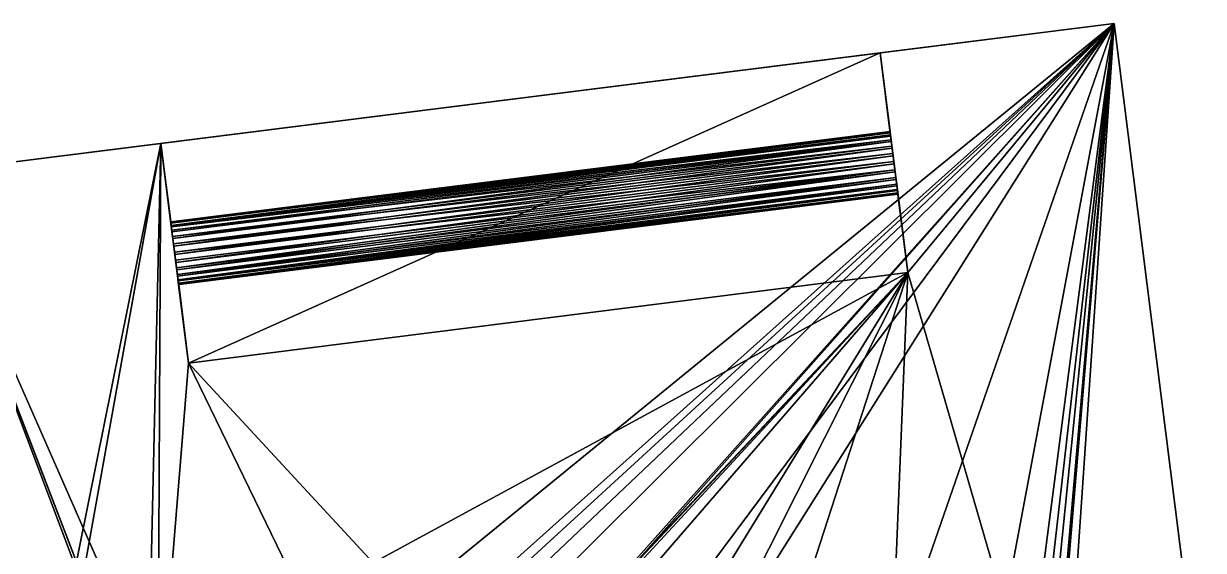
# Model space of a CAD drawing. Header units: millimetres. Extents: x -97 to 177, y -55 to 460.
# Drawn here: x 89.69 to 126.96, y 442.9 to 459.56 of the extents above; entities that cross this region are included whole.
import ezdxf

# ---------------------------------------------------------------- set-up
doc = ezdxf.new("R2010")
doc.units = ezdxf.units.MM
doc.header["$LTSCALE"] = 25.4
doc.layers.get('0').update_dxf_attribs({"true_color": 0xffffff})

msp = doc.modelspace()

# ---------------------------------------------------------------- linework, layer by layer
at = {"color": 0}
for p, q in [((124.143, 459.565, 13.998), (86.627, 454.841, 13.998)), ((124.143, 459.565, 13.998), (86.627, 454.841, 13.998)), ((116.747, 458.635, 6.998), (124.143, 459.565, 6.998)), ((116.747, 458.635, 6.998), (124.143, 459.565, 6.998)), ((124.143, 459.565, 6.998), (126.961, 437.159, 6.998)), ((124.143, 459.565, 6.998), (124.143, 459.565, 13.998)), ((124.143, 459.565, 13.998), (126.961, 437.159, 13.994)), ((124.143, 459.565, 6.998), (124.143, 459.565, 13.998)), ((124.143, 459.565, 6.998), (126.961, 437.159, 6.998)), ((124.143, 459.565, 13.998), (126.961, 437.159, 13.994)), ((94.023, 455.775), (116.747, 458.635)), ((94.023, 455.775), (116.747, 458.635)), ((116.747, 458.635), (117.623, 451.689)), ((116.747, 458.635, 6.998), (117.061, 456.151, 3.462)), ((117.065, 456.109, 3.204), (116.747, 458.635, 6.998)), ((116.747, 458.635), (116.747, 458.635, 6.998)), ((117.623, 451.689, 6.998), (116.747, 458.635, 6.998)), ((117.079, 456.001, 2.966), (116.747, 458.635)), ((116.747, 458.635), (117.101, 455.837, 2.764)), ((116.747, 458.635), (117.101, 455.837, 2.764)), ((116.747, 458.635), (117.125, 455.629, 2.612)), ((116.747, 458.635), (117.125, 455.629, 2.612)), ((116.747, 458.635), (117.623, 451.689)), ((116.747, 458.635, 6.998), (117.077, 456.041, 3.966)), ((117.065, 456.131, 3.722), (116.747, 458.635, 6.998)), ((117.065, 456.131, 3.722), (116.747, 458.635, 6.998)), ((116.747, 458.635, 6.998), (117.061, 456.151, 3.462)), ((116.747, 458.635, 6.998), (117.077, 456.041, 3.966)), ((116.747, 458.635, 6.998), (117.119, 455.689, 4.346)), ((117.079, 456.001, 2.966), (116.747, 458.635, 6.998)), ((117.079, 456.001, 2.966), (116.747, 458.635)), ((116.747, 458.635), (116.747, 458.635, 6.998)), ((117.065, 456.109, 3.204), (116.747, 458.635, 6.998)), ((117.079, 456.001, 2.966), (116.747, 458.635, 6.998)), ((117.623, 451.689, 6.998), (116.747, 458.635, 6.998)), ((116.747, 458.635, 6.998), (117.119, 455.689, 4.346)), ((94.333, 453.293, 3.462), (117.061, 456.151, 3.462)), ((94.333, 453.293, 3.462), (117.061, 456.151, 3.462)), ((117.065, 456.109, 3.204), (94.333, 453.293, 3.462)), ((117.065, 456.109, 3.204), (94.333, 453.293, 3.462)), ((117.061, 456.151, 3.462), (94.337, 453.267, 3.722)), ((117.061, 456.151, 3.462), (94.337, 453.267, 3.722)), ((117.065, 456.131, 3.722), (94.337, 453.267, 3.722)), ((117.065, 456.131, 3.722), (94.337, 453.267, 3.722)), ((117.065, 456.109, 3.204), (94.339, 453.249, 3.204)), ((117.065, 456.109, 3.204), (94.339, 453.249, 3.204)), ((94.349, 453.181, 3.966), (117.065, 456.131, 3.722)), ((94.349, 453.181, 3.966), (117.065, 456.131, 3.722)), ((94.349, 453.181, 3.966), (117.077, 456.041, 3.966)), ((94.349, 453.181, 3.966), (117.077, 456.041, 3.966)), ((94.355, 453.141, 2.966), (117.079, 456.001, 2.966)), ((94.355, 453.141, 2.966), (117.079, 456.001, 2.966)), ((94.367, 453.029, 4.18), (117.095, 455.889, 4.18)), ((94.367, 453.029, 4.18), (117.095, 455.889, 4.18)), ((117.061, 456.151, 3.462), (117.065, 456.131, 3.722)), ((117.061, 456.151, 3.462), (117.065, 456.109, 3.204)), ((117.061, 456.151, 3.462), (117.065, 456.109, 3.204)), ((117.061, 456.151, 3.462), (117.065, 456.131, 3.722)), ((117.077, 456.041, 3.966), (117.065, 456.131, 3.722)), ((117.077, 456.041, 3.966), (117.065, 456.131, 3.722)), ((117.079, 456.001, 2.966), (117.065, 456.109, 3.204)), ((117.079, 456.001, 2.966), (117.065, 456.109, 3.204)), ((117.095, 455.889, 4.18), (117.077, 456.041, 3.966)), ((117.095, 455.889, 4.18), (117.077, 456.041, 3.966)), ((117.079, 456.001, 2.966), (117.101, 455.837, 2.764)), ((117.079, 456.001, 2.966), (117.101, 455.837, 2.764)), ((117.095, 455.889, 4.18), (117.119, 455.689, 4.346)), ((117.095, 455.889, 4.18), (117.119, 455.689, 4.346)), ((86.627, 454.845, 6.998), (94.023, 455.775, 6.998)), ((86.627, 454.845, 6.998), (94.023, 455.775, 6.998)), ((94.895, 448.829), (94.023, 455.775)), ((94.391, 452.831, 4.346), (94.023, 455.775, 6.998)), ((94.023, 455.775, 6.998), (94.349, 453.181, 3.966)), ((94.895, 448.829), (94.023, 455.775)), ((94.403, 452.767, 2.612), (94.023, 455.775)), ((94.403, 452.767, 2.612), (94.023, 455.775)), ((94.023, 455.775), (94.373, 452.979, 2.764)), ((94.333, 453.293, 3.462), (94.023, 455.775)), ((94.023, 455.775), (94.337, 453.267, 3.722)), ((94.023, 455.775), (94.337, 453.267, 3.722)), ((94.023, 455.775), (94.349, 453.181, 3.966)), ((94.023, 455.775), (94.373, 452.979, 2.764)), ((94.355, 453.141, 2.966), (94.023, 455.775)), ((94.355, 453.141, 2.966), (94.023, 455.775)), ((94.023, 455.775), (94.339, 453.249, 3.204)), ((94.023, 455.775), (94.339, 453.249, 3.204)), ((94.333, 453.293, 3.462), (94.023, 455.775)), ((94.023, 455.775), (94.349, 453.181, 3.966)), ((94.023, 455.775, 6.998), (94.349, 453.181, 3.966)), ((94.023, 455.775, 6.998), (94.023, 455.775)), ((94.391, 452.831, 4.346), (94.023, 455.775, 6.998)), ((94.023, 455.775, 6.998), (94.895, 448.829, 6.998)), ((94.023, 455.775, 6.998), (94.023, 455.775)), ((94.023, 455.775, 6.998), (94.895, 448.829, 6.998)), ((94.355, 453.141, 2.966), (117.101, 455.837, 2.764)), ((94.355, 453.141, 2.966), (117.101, 455.837, 2.764)), ((117.119, 455.689, 4.346), (94.367, 453.029, 4.18)), ((117.119, 455.689, 4.346), (94.367, 453.029, 4.18)), ((117.101, 455.837, 2.764), (94.373, 452.979, 2.764)), ((117.101, 455.837, 2.764), (94.373, 452.979, 2.764)), ((94.391, 452.831, 4.346), (117.119, 455.689, 4.346)), ((94.391, 452.831, 4.346), (117.119, 455.689, 4.346)), ((117.101, 455.837, 2.764), (94.403, 452.767, 2.612)), ((117.101, 455.837, 2.764), (94.403, 452.767, 2.612)), ((117.125, 455.629, 2.612), (94.403, 452.767, 2.612)), ((117.125, 455.629, 2.612), (94.403, 452.767, 2.612)), ((94.433, 452.523, 2.522), (117.125, 455.629, 2.612)), ((94.433, 452.523, 2.522), (117.125, 455.629, 2.612)), ((117.101, 455.837, 2.764), (117.125, 455.629, 2.612)), ((117.101, 455.837, 2.764), (117.125, 455.629, 2.612)), ((117.119, 455.689, 4.346), (117.149, 455.455, 4.454)), ((117.119, 455.689, 4.346), (117.623, 451.689, 6.998)), ((117.119, 455.689, 4.346), (117.149, 455.455, 4.454)), ((117.119, 455.689, 4.346), (117.623, 451.689, 6.998)), ((117.125, 455.629, 2.612), (117.159, 455.381, 2.522)), ((117.125, 455.629, 2.612), (117.159, 455.381, 2.522)), ((117.623, 451.689), (117.125, 455.629, 2.612)), ((117.623, 451.689), (117.125, 455.629, 2.612)), ((94.391, 452.831, 4.346), (117.149, 455.455, 4.454)), ((94.391, 452.831, 4.346), (117.149, 455.455, 4.454)), ((117.149, 455.455, 4.454), (94.421, 452.595, 4.454)), ((117.149, 455.455, 4.454), (94.421, 452.595, 4.454)), ((117.183, 455.201, 4.498), (94.421, 452.595, 4.454)), ((117.183, 455.201, 4.498), (94.421, 452.595, 4.454)), ((94.433, 452.523, 2.522), (117.159, 455.381, 2.522)), ((94.433, 452.523, 2.522), (117.159, 455.381, 2.522)), ((117.183, 455.201, 4.498), (94.457, 452.337, 4.498)), ((117.183, 455.201, 4.498), (94.457, 452.337, 4.498)), ((117.183, 455.201, 4.498), (117.149, 455.455, 4.454)), ((117.149, 455.455, 4.454), (117.623, 451.689, 6.998)), ((117.149, 455.455, 4.454), (117.623, 451.689, 6.998)), ((117.183, 455.201, 4.498), (117.149, 455.455, 4.454)), ((117.159, 455.381, 2.522), (117.191, 455.125, 2.498)), ((117.159, 455.381, 2.522), (117.191, 455.125, 2.498)), ((117.623, 451.689), (117.159, 455.381, 2.522)), ((117.623, 451.689), (117.159, 455.381, 2.522)), ((117.215, 454.941, 4.472), (117.183, 455.201, 4.498)), ((117.623, 451.689, 6.998), (117.183, 455.201, 4.498)), ((117.623, 451.689, 6.998), (117.183, 455.201, 4.498)), ((117.215, 454.941, 4.472), (117.183, 455.201, 4.498)), ((86.627, 454.841, 13.998), (95.013, 435.773, 13.994)), ((94.125, 435.321, 13.992), (86.627, 454.841, 13.998)), ((86.627, 454.841, 13.998), (95.013, 435.773, 13.994)), ((94.125, 435.321, 13.992), (86.627, 454.841, 13.998)), ((117.215, 454.941, 4.472), (94.457, 452.337, 4.498)), ((117.215, 454.941, 4.472), (94.457, 452.337, 4.498)), ((117.191, 455.125, 2.498), (94.463, 452.265, 2.498)), ((117.191, 455.125, 2.498), (94.463, 452.265, 2.498)), ((94.485, 452.081, 4.472), (117.215, 454.941, 4.472)), ((94.485, 452.081, 4.472), (117.215, 454.941, 4.472)), ((94.497, 452.009, 2.544), (117.191, 455.125, 2.498)), ((94.497, 452.009, 2.544), (117.191, 455.125, 2.498)), ((94.497, 452.009, 2.544), (117.221, 454.871, 2.544)), ((94.497, 452.009, 2.544), (117.221, 454.871, 2.544)), ((117.221, 454.871, 2.544), (94.527, 451.777, 2.652)), ((117.221, 454.871, 2.544), (94.527, 451.777, 2.652)), ((117.191, 455.125, 2.498), (117.221, 454.871, 2.544)), ((117.191, 455.125, 2.498), (117.221, 454.871, 2.544)), ((117.623, 451.689), (117.191, 455.125, 2.498)), ((117.623, 451.689), (117.191, 455.125, 2.498)), ((117.243, 454.699, 4.382), (117.215, 454.941, 4.472)), ((117.215, 454.941, 4.472), (117.623, 451.689, 6.998)), ((117.243, 454.699, 4.382), (117.215, 454.941, 4.472)), ((117.215, 454.941, 4.472), (117.623, 451.689, 6.998)), ((117.221, 454.871, 2.544), (117.251, 454.635, 2.652)), ((117.221, 454.871, 2.544), (117.623, 451.689)), ((117.221, 454.871, 2.544), (117.251, 454.635, 2.652)), ((117.221, 454.871, 2.544), (117.623, 451.689)), ((94.517, 451.839, 4.382), (117.243, 454.699, 4.382)), ((94.517, 451.839, 4.382), (117.243, 454.699, 4.382)), ((94.527, 451.777, 2.652), (117.251, 454.635, 2.652)), ((94.527, 451.777, 2.652), (117.251, 454.635, 2.652)), ((94.545, 451.625, 4.228), (117.273, 454.485, 4.228)), ((94.545, 451.625, 4.228), (117.273, 454.485, 4.228)), ((94.551, 451.577, 2.818), (117.251, 454.635, 2.652)), ((94.551, 451.577, 2.818), (117.251, 454.635, 2.652)), ((94.551, 451.577, 2.818), (117.279, 454.437, 2.818)), ((94.551, 451.577, 2.818), (117.279, 454.437, 2.818)), ((117.273, 454.485, 4.228), (94.563, 451.463, 4.03)), ((117.273, 454.485, 4.228), (94.563, 451.463, 4.03)), ((117.273, 454.485, 4.228), (117.243, 454.699, 4.382)), ((117.243, 454.699, 4.382), (117.623, 451.689, 6.998)), ((117.273, 454.485, 4.228), (117.243, 454.699, 4.382)), ((117.243, 454.699, 4.382), (117.623, 451.689, 6.998)), ((117.251, 454.635, 2.652), (117.279, 454.437, 2.818)), ((117.623, 451.689), (117.251, 454.635, 2.652)), ((117.251, 454.635, 2.652), (117.279, 454.437, 2.818)), ((117.623, 451.689), (117.251, 454.635, 2.652)), ((117.291, 454.321, 4.03), (117.273, 454.485, 4.228)), ((117.623, 451.689, 6.998), (117.273, 454.485, 4.228)), ((117.291, 454.321, 4.03), (117.273, 454.485, 4.228)), ((117.623, 451.689, 6.998), (117.273, 454.485, 4.228)), ((117.279, 454.437, 2.818), (117.297, 454.285, 3.03)), ((117.623, 451.689), (117.279, 454.437, 2.818)), ((117.279, 454.437, 2.818), (117.297, 454.285, 3.03)), ((117.623, 451.689), (117.279, 454.437, 2.818)), ((117.291, 454.321, 4.03), (94.563, 451.463, 4.03)), ((117.291, 454.321, 4.03), (94.563, 451.463, 4.03)), ((117.297, 454.285, 3.03), (94.569, 451.425, 3.03)), ((117.297, 454.285, 3.03), (94.569, 451.425, 3.03)), ((117.291, 454.321, 4.03), (94.581, 451.353, 3.794)), ((117.291, 454.321, 4.03), (94.581, 451.353, 3.794)), ((94.581, 451.353, 3.794), (117.307, 454.213, 3.794)), ((94.581, 451.353, 3.794), (117.307, 454.213, 3.794)), ((94.581, 451.335, 3.274), (117.309, 454.195, 3.274)), ((94.581, 451.335, 3.274), (117.309, 454.195, 3.274)), ((117.309, 454.171, 3.534), (94.581, 451.335, 3.274)), ((117.309, 454.171, 3.534), (94.581, 451.335, 3.274)), ((94.585, 451.311, 3.534), (117.309, 454.171, 3.534)), ((94.585, 451.311, 3.534), (117.309, 454.171, 3.534)), ((117.307, 454.213, 3.794), (117.291, 454.321, 4.03)), ((117.291, 454.321, 4.03), (117.623, 451.689, 6.998)), ((117.307, 454.213, 3.794), (117.291, 454.321, 4.03)), ((117.291, 454.321, 4.03), (117.623, 451.689, 6.998)), ((117.297, 454.285, 3.03), (117.309, 454.195, 3.274)), ((117.297, 454.285, 3.03), (117.309, 454.195, 3.274)), ((117.623, 451.689), (117.297, 454.285, 3.03)), ((117.623, 451.689), (117.297, 454.285, 3.03)), ((117.309, 454.171, 3.534), (117.307, 454.213, 3.794)), ((117.307, 454.213, 3.794), (117.623, 451.689, 6.998)), ((117.309, 454.171, 3.534), (117.307, 454.213, 3.794)), ((117.307, 454.213, 3.794), (117.623, 451.689, 6.998)), ((117.309, 454.195, 3.274), (117.309, 454.171, 3.534)), ((117.309, 454.195, 3.274), (117.309, 454.171, 3.534)), ((117.309, 454.195, 3.274), (117.623, 451.689)), ((117.309, 454.195, 3.274), (117.623, 451.689)), ((117.623, 451.689), (117.309, 454.171, 3.534)), ((117.623, 451.689, 6.998), (117.309, 454.171, 3.534)), ((117.623, 451.689, 6.998), (117.309, 454.171, 3.534)), ((117.623, 451.689), (117.309, 454.171, 3.534)), ((94.337, 453.267, 3.722), (94.333, 453.293, 3.462)), ((94.333, 453.293, 3.462), (94.339, 453.249, 3.204)), ((94.337, 453.267, 3.722), (94.333, 453.293, 3.462)), ((94.333, 453.293, 3.462), (94.339, 453.249, 3.204)), ((94.337, 453.267, 3.722), (94.349, 453.181, 3.966)), ((94.337, 453.267, 3.722), (94.349, 453.181, 3.966)), ((94.339, 453.249, 3.204), (94.355, 453.141, 2.966)), ((94.339, 453.249, 3.204), (94.355, 453.141, 2.966)), ((94.367, 453.029, 4.18), (94.349, 453.181, 3.966)), ((94.367, 453.029, 4.18), (94.349, 453.181, 3.966)), ((94.373, 452.979, 2.764), (94.355, 453.141, 2.966)), ((94.373, 452.979, 2.764), (94.355, 453.141, 2.966)), ((94.391, 452.831, 4.346), (94.367, 453.029, 4.18)), ((94.391, 452.831, 4.346), (94.367, 453.029, 4.18)), ((94.373, 452.979, 2.764), (94.403, 452.767, 2.612)), ((94.373, 452.979, 2.764), (94.403, 452.767, 2.612)), ((94.421, 452.595, 4.454), (94.391, 452.831, 4.346)), ((94.421, 452.595, 4.454), (94.391, 452.831, 4.346)), ((94.391, 452.831, 4.346), (94.895, 448.829, 6.998)), ((94.391, 452.831, 4.346), (94.895, 448.829, 6.998)), ((94.403, 452.767, 2.612), (94.433, 452.523, 2.522)), ((94.895, 448.829), (94.403, 452.767, 2.612)), ((94.403, 452.767, 2.612), (94.433, 452.523, 2.522)), ((94.895, 448.829), (94.403, 452.767, 2.612)), ((94.421, 452.595, 4.454), (94.457, 452.337, 4.498)), ((94.421, 452.595, 4.454), (94.457, 452.337, 4.498)), ((94.895, 448.829, 6.998), (94.421, 452.595, 4.454)), ((94.895, 448.829, 6.998), (94.421, 452.595, 4.454)), ((94.433, 452.523, 2.522), (94.463, 452.265, 2.498)), ((94.433, 452.523, 2.522), (94.895, 448.829)), ((94.433, 452.523, 2.522), (94.895, 448.829)), ((94.433, 452.523, 2.522), (94.463, 452.265, 2.498)), ((94.457, 452.337, 4.498), (94.485, 452.081, 4.472)), ((94.457, 452.337, 4.498), (94.485, 452.081, 4.472)), ((94.457, 452.337, 4.498), (94.895, 448.829, 6.998)), ((94.457, 452.337, 4.498), (94.895, 448.829, 6.998)), ((94.463, 452.265, 2.498), (94.497, 452.009, 2.544)), ((94.895, 448.829), (94.463, 452.265, 2.498)), ((94.463, 452.265, 2.498), (94.497, 452.009, 2.544)), ((94.895, 448.829), (94.463, 452.265, 2.498)), ((94.485, 452.081, 4.472), (94.517, 451.839, 4.382)), ((94.485, 452.081, 4.472), (94.895, 448.829, 6.998)), ((94.485, 452.081, 4.472), (94.517, 451.839, 4.382)), ((94.485, 452.081, 4.472), (94.895, 448.829, 6.998)), ((94.527, 451.777, 2.652), (94.497, 452.009, 2.544)), ((94.497, 452.009, 2.544), (94.895, 448.829)), ((94.527, 451.777, 2.652), (94.497, 452.009, 2.544)), ((94.497, 452.009, 2.544), (94.895, 448.829)), ((94.517, 451.839, 4.382), (94.545, 451.625, 4.228)), ((94.895, 448.829, 6.998), (94.517, 451.839, 4.382)), ((94.517, 451.839, 4.382), (94.545, 451.625, 4.228)), ((94.895, 448.829, 6.998), (94.517, 451.839, 4.382)), ((94.551, 451.577, 2.818), (94.527, 451.777, 2.652)), ((94.895, 448.829), (94.527, 451.777, 2.652)), ((94.551, 451.577, 2.818), (94.527, 451.777, 2.652)), ((94.895, 448.829), (94.527, 451.777, 2.652)), ((94.545, 451.625, 4.228), (94.563, 451.463, 4.03)), ((94.545, 451.625, 4.228), (94.563, 451.463, 4.03)), ((94.545, 451.625, 4.228), (94.895, 448.829, 6.998)), ((94.545, 451.625, 4.228), (94.895, 448.829, 6.998)), ((94.569, 451.425, 3.03), (94.551, 451.577, 2.818)), ((94.569, 451.425, 3.03), (94.551, 451.577, 2.818)), ((94.563, 451.463, 4.03), (94.581, 451.353, 3.794)), ((94.563, 451.463, 4.03), (94.581, 451.353, 3.794)), ((94.895, 448.829, 6.998), (94.563, 451.463, 4.03)), ((94.895, 448.829, 6.998), (94.563, 451.463, 4.03)), ((94.581, 451.335, 3.274), (94.569, 451.425, 3.03)), ((94.569, 451.425, 3.03), (94.895, 448.829)), ((94.581, 451.335, 3.274), (94.569, 451.425, 3.03)), ((94.569, 451.425, 3.03), (94.895, 448.829)), ((117.623, 451.689), (94.895, 448.829)), ((94.895, 448.829, 6.998), (117.623, 451.689, 6.998)), ((117.623, 451.689), (94.895, 448.829)), ((94.895, 448.829, 6.998), (117.623, 451.689, 6.998)), ((117.623, 451.689, 6.998), (117.623, 451.689)), ((117.623, 451.689, 6.998), (117.623, 451.689)), ((94.581, 451.353, 3.794), (94.585, 451.311, 3.534)), ((94.581, 451.353, 3.794), (94.585, 451.311, 3.534)), ((94.581, 451.353, 3.794), (94.895, 448.829, 6.998)), ((94.581, 451.353, 3.794), (94.895, 448.829, 6.998)), ((94.585, 451.311, 3.534), (94.581, 451.335, 3.274)), ((94.581, 451.335, 3.274), (94.895, 448.829)), ((94.581, 451.335, 3.274), (94.895, 448.829)), ((94.585, 451.311, 3.534), (94.581, 451.335, 3.274)), ((94.895, 448.829), (94.585, 451.311, 3.534)), ((94.585, 451.311, 3.534), (94.895, 448.829, 6.998)), ((94.895, 448.829), (94.585, 451.311, 3.534)), ((94.585, 451.311, 3.534), (94.895, 448.829, 6.998)), ((94.895, 448.829, 6.998), (94.895, 448.829)), ((94.895, 448.829, 6.998), (94.895, 448.829))]:
    msp.add_line(p, q, dxfattribs=at)

# ---------------------------------------------------------------- meshes
mesh = msp.add_polyface(dxfattribs=at)
corners = [(86.627, 454.841, 13.998), (94.023, 455.775, 6.998), (86.627, 454.845, 6.998), (116.747, 458.635, 6.998), (124.143, 459.565, 6.998), (124.143, 459.565, 13.998), (116.747, 458.635), (94.023, 455.775)]
mesh.append_faces([[corners[k] for k in face] for face in [(0, 1, 2), (4, 0, 5), (1, 6, 7)]], dxfattribs={"vtx0": -1, "color": 0})
mesh.append_faces([[corners[k] for k in face] for face in [(3, 0, 4), (6, 1, 3)]], dxfattribs={"vtx0": -1, "vtx1": -1, "color": 0})
mesh.append_faces([[corners[k] for k in face] for face in [(1, 0, 3)]], dxfattribs={"vtx0": -1, "vtx1": -1, "vtx2": -1, "color": 0})
mesh = msp.add_polyface(dxfattribs=at)
corners = [(124.143, 459.565, 6.998), (117.623, 451.689, 6.998), (116.747, 458.635, 6.998), (121.419, 438.603, 6.998), (122.011, 438.507, 6.998), (122.299, 438.461, 6.998), (122.697, 438.397, 6.998), (126.961, 437.159, 6.998), (94.023, 455.775, 6.998), (89.403, 432.815, 6.998), (86.627, 454.845, 6.998), (89.967, 433.197, 6.998), (93.551, 435.025, 6.998), (93.925, 436.903, 6.998), (94.895, 448.829, 6.998), (100.295, 437.677, 6.998), (100.733, 442.507, 6.998), (100.325, 437.701, 6.998), (105.601, 438.879, 6.998), (105.653, 438.885, 6.998), (105.843, 438.921, 6.998), (106.651, 438.999, 6.998), (110.031, 439.319, 6.998), (111.469, 439.451, 6.998), (113.647, 439.385, 6.998), (117.119, 439.279, 6.998), (101.307, 437.917, 6.998), (103.895, 438.495, 6.998), (101.434, 437.945, 6.998), (101.365, 437.929, 6.998), (94.125, 435.319, 6.998), (95.013, 435.771, 6.998), (99.769, 437.485, 6.998), (99.359, 437.337, 6.998)]
mesh.append_faces([[corners[k] for k in face] for face in [(0, 1, 2), (6, 0, 7), (8, 9, 10), (26, 28, 29), (31, 32, 33)]], dxfattribs={"vtx0": -1, "color": 0})
mesh.append_faces([[corners[k] for k in face] for face in [(3, 0, 4), (4, 0, 5), (5, 0, 6), (9, 8, 11), (11, 8, 12), (13, 14, 15), (15, 16, 17), (16, 1, 18), (18, 1, 19), (19, 1, 20), (20, 1, 21), (21, 1, 22), (22, 1, 23), (23, 1, 24), (24, 1, 25), (25, 1, 3), (30, 13, 31)]], dxfattribs={"vtx0": -1, "vtx1": -1, "color": 0})
mesh.append_faces([[corners[k] for k in face] for face in [(1, 0, 3), (12, 8, 13), (15, 14, 16)]], dxfattribs={"vtx0": -1, "vtx1": -1, "vtx2": -1, "color": 0})
mesh.append_faces([[corners[k] for k in face] for face in [(13, 8, 14), (16, 14, 1), (16, 26, 17), (26, 16, 27), (26, 27, 28), (13, 30, 12), (31, 13, 32)]], dxfattribs={"vtx0": -1, "vtx2": -1, "color": 0})
mesh = msp.add_polyface(dxfattribs=at)
corners = [(95.013, 435.773, 13.994), (124.143, 459.565, 13.998), (86.627, 454.841, 13.998), (99.355, 437.347, 13.994), (100.325, 437.697, 13.994), (101.331, 437.917, 13.994), (102.745, 438.235, 13.994), (105.707, 438.897, 13.994), (105.843, 438.921, 13.994), (108.995, 439.223, 13.994), (111.469, 439.451, 13.994), (117.119, 439.279, 13.994), (120.247, 438.785, 13.994), (121.749, 438.545, 13.994), (122.367, 438.449, 13.994), (122.697, 438.397, 13.994), (126.961, 437.159, 13.994)]
mesh.append_faces([[corners[k] for k in face] for face in [(0, 1, 2), (1, 15, 16)]], dxfattribs={"vtx0": -1, "color": 0})
mesh.append_faces([[corners[k] for k in face] for face in [(1, 0, 3), (1, 3, 4), (1, 4, 5), (1, 5, 6), (1, 6, 7), (1, 7, 8), (1, 8, 9), (1, 9, 10), (1, 10, 11), (1, 11, 12), (1, 12, 13), (1, 13, 14), (1, 14, 15)]], dxfattribs={"vtx0": -1, "vtx2": -1, "color": 0})
mesh = msp.add_polyface(dxfattribs=at)
corners = [(124.143, 459.565, 6.998), (126.961, 437.159, 13.994), (126.961, 437.159, 6.998), (124.143, 459.565, 13.998)]
mesh.append_faces([[corners[k] for k in face] for face in [(0, 1, 2), (1, 0, 3)]], dxfattribs={"vtx0": -1, "color": 0})
mesh = msp.add_polyface(dxfattribs=at)
corners = [(116.747, 458.635), (94.895, 448.829), (94.023, 455.775), (117.623, 451.689)]
mesh.append_faces([[corners[k] for k in face] for face in [(0, 1, 2), (1, 0, 3)]], dxfattribs={"vtx0": -1, "color": 0})
mesh = msp.add_polyface(dxfattribs=at)
corners = [(116.747, 458.635, 6.998), (117.061, 456.151, 3.462), (117.065, 456.109, 3.204)]
mesh.append_faces([[corners[k] for k in face] for face in [(0, 1, 2)]], dxfattribs={"color": 0})
mesh = msp.add_polyface(dxfattribs=at)
corners = [(116.747, 458.635), (117.079, 456.001, 2.966), (117.101, 455.837, 2.764)]
mesh.append_faces([[corners[k] for k in face] for face in [(0, 1, 2)]], dxfattribs={"color": 0})
mesh = msp.add_polyface(dxfattribs=at)
corners = [(116.747, 458.635), (117.101, 455.837, 2.764), (117.125, 455.629, 2.612)]
mesh.append_faces([[corners[k] for k in face] for face in [(0, 1, 2)]], dxfattribs={"color": 0})
mesh = msp.add_polyface(dxfattribs=at)
corners = [(116.747, 458.635), (117.125, 455.629, 2.612), (117.623, 451.689)]
mesh.append_faces([[corners[k] for k in face] for face in [(0, 1, 2)]], dxfattribs={"color": 0})
mesh = msp.add_polyface(dxfattribs=at)
corners = [(116.747, 458.635, 6.998), (117.077, 456.041, 3.966), (117.065, 456.131, 3.722)]
mesh.append_faces([[corners[k] for k in face] for face in [(0, 1, 2)]], dxfattribs={"color": 0})
mesh = msp.add_polyface(dxfattribs=at)
corners = [(116.747, 458.635, 6.998), (117.065, 456.131, 3.722), (117.061, 456.151, 3.462)]
mesh.append_faces([[corners[k] for k in face] for face in [(0, 1, 2)]], dxfattribs={"color": 0})
mesh = msp.add_polyface(dxfattribs=at)
corners = [(117.095, 455.889, 4.18), (116.747, 458.635, 6.998), (117.119, 455.689, 4.346), (117.077, 456.041, 3.966)]
mesh.append_faces([[corners[k] for k in face] for face in [(0, 1, 2), (1, 0, 3)]], dxfattribs={"vtx0": -1, "color": 0})
mesh = msp.add_polyface(dxfattribs=at)
corners = [(116.747, 458.635, 6.998), (117.079, 456.001, 2.966), (116.747, 458.635)]
mesh.append_faces([[corners[k] for k in face] for face in [(0, 1, 2)]], dxfattribs={"color": 0})
mesh = msp.add_polyface(dxfattribs=at)
corners = [(116.747, 458.635, 6.998), (117.065, 456.109, 3.204), (117.079, 456.001, 2.966)]
mesh.append_faces([[corners[k] for k in face] for face in [(0, 1, 2)]], dxfattribs={"color": 0})
mesh = msp.add_polyface(dxfattribs=at)
corners = [(116.747, 458.635, 6.998), (117.623, 451.689, 6.998), (117.119, 455.689, 4.346)]
mesh.append_faces([[corners[k] for k in face] for face in [(0, 1, 2)]], dxfattribs={"color": 0})
mesh = msp.add_polyface(dxfattribs=at)
corners = [(94.337, 453.267, 3.722), (94.333, 453.293, 3.462), (117.061, 456.151, 3.462)]
mesh.append_faces([[corners[k] for k in face] for face in [(0, 1, 2)]], dxfattribs={"color": 0})
mesh = msp.add_polyface(dxfattribs=at)
corners = [(94.333, 453.293, 3.462), (117.065, 456.109, 3.204), (117.061, 456.151, 3.462)]
mesh.append_faces([[corners[k] for k in face] for face in [(0, 1, 2)]], dxfattribs={"color": 0})
mesh = msp.add_polyface(dxfattribs=at)
corners = [(94.333, 453.293, 3.462), (94.339, 453.249, 3.204), (117.065, 456.109, 3.204)]
mesh.append_faces([[corners[k] for k in face] for face in [(0, 1, 2)]], dxfattribs={"color": 0})
mesh = msp.add_polyface(dxfattribs=at)
corners = [(94.337, 453.267, 3.722), (117.061, 456.151, 3.462), (117.065, 456.131, 3.722)]
mesh.append_faces([[corners[k] for k in face] for face in [(0, 1, 2)]], dxfattribs={"color": 0})
mesh = msp.add_polyface(dxfattribs=at)
corners = [(94.349, 453.181, 3.966), (94.337, 453.267, 3.722), (117.065, 456.131, 3.722)]
mesh.append_faces([[corners[k] for k in face] for face in [(0, 1, 2)]], dxfattribs={"color": 0})
mesh = msp.add_polyface(dxfattribs=at)
corners = [(117.065, 456.109, 3.204), (94.355, 453.141, 2.966), (117.079, 456.001, 2.966), (94.339, 453.249, 3.204)]
mesh.append_faces([[corners[k] for k in face] for face in [(0, 1, 2), (1, 0, 3)]], dxfattribs={"vtx0": -1, "color": 0})
mesh = msp.add_polyface(dxfattribs=at)
corners = [(94.349, 453.181, 3.966), (117.065, 456.131, 3.722), (117.077, 456.041, 3.966)]
mesh.append_faces([[corners[k] for k in face] for face in [(0, 1, 2)]], dxfattribs={"color": 0})
mesh = msp.add_polyface(dxfattribs=at)
corners = [(117.095, 455.889, 4.18), (94.349, 453.181, 3.966), (117.077, 456.041, 3.966), (94.367, 453.029, 4.18)]
mesh.append_faces([[corners[k] for k in face] for face in [(0, 1, 2), (1, 0, 3)]], dxfattribs={"vtx0": -1, "color": 0})
mesh = msp.add_polyface(dxfattribs=at)
corners = [(94.355, 453.141, 2.966), (117.101, 455.837, 2.764), (117.079, 456.001, 2.966)]
mesh.append_faces([[corners[k] for k in face] for face in [(0, 1, 2)]], dxfattribs={"color": 0})
mesh = msp.add_polyface(dxfattribs=at)
corners = [(117.119, 455.689, 4.346), (94.367, 453.029, 4.18), (117.095, 455.889, 4.18)]
mesh.append_faces([[corners[k] for k in face] for face in [(0, 1, 2)]], dxfattribs={"color": 0})
mesh = msp.add_polyface(dxfattribs=at)
corners = [(94.023, 455.775, 6.998), (94.367, 453.029, 4.18), (94.391, 452.831, 4.346), (94.349, 453.181, 3.966)]
mesh.append_faces([[corners[k] for k in face] for face in [(0, 1, 2), (1, 0, 3)]], dxfattribs={"vtx0": -1, "color": 0})
mesh = msp.add_polyface(dxfattribs=at)
corners = [(94.023, 455.775), (94.895, 448.829), (94.403, 452.767, 2.612)]
mesh.append_faces([[corners[k] for k in face] for face in [(0, 1, 2)]], dxfattribs={"color": 0})
mesh = msp.add_polyface(dxfattribs=at)
corners = [(94.023, 455.775), (94.403, 452.767, 2.612), (94.373, 452.979, 2.764)]
mesh.append_faces([[corners[k] for k in face] for face in [(0, 1, 2)]], dxfattribs={"color": 0})
mesh = msp.add_polyface(dxfattribs=at)
corners = [(94.023, 455.775), (94.333, 453.293, 3.462), (94.337, 453.267, 3.722)]
mesh.append_faces([[corners[k] for k in face] for face in [(0, 1, 2)]], dxfattribs={"color": 0})
mesh = msp.add_polyface(dxfattribs=at)
corners = [(94.023, 455.775), (94.337, 453.267, 3.722), (94.349, 453.181, 3.966)]
mesh.append_faces([[corners[k] for k in face] for face in [(0, 1, 2)]], dxfattribs={"color": 0})
mesh = msp.add_polyface(dxfattribs=at)
corners = [(94.023, 455.775), (94.373, 452.979, 2.764), (94.355, 453.141, 2.966)]
mesh.append_faces([[corners[k] for k in face] for face in [(0, 1, 2)]], dxfattribs={"color": 0})
mesh = msp.add_polyface(dxfattribs=at)
corners = [(94.023, 455.775), (94.355, 453.141, 2.966), (94.339, 453.249, 3.204)]
mesh.append_faces([[corners[k] for k in face] for face in [(0, 1, 2)]], dxfattribs={"color": 0})
mesh = msp.add_polyface(dxfattribs=at)
corners = [(94.023, 455.775), (94.339, 453.249, 3.204), (94.333, 453.293, 3.462)]
mesh.append_faces([[corners[k] for k in face] for face in [(0, 1, 2)]], dxfattribs={"color": 0})
mesh = msp.add_polyface(dxfattribs=at)
corners = [(94.023, 455.775), (94.349, 453.181, 3.966), (94.023, 455.775, 6.998)]
mesh.append_faces([[corners[k] for k in face] for face in [(0, 1, 2)]], dxfattribs={"color": 0})
mesh = msp.add_polyface(dxfattribs=at)
corners = [(94.023, 455.775, 6.998), (94.391, 452.831, 4.346), (94.895, 448.829, 6.998)]
mesh.append_faces([[corners[k] for k in face] for face in [(0, 1, 2)]], dxfattribs={"color": 0})
mesh = msp.add_polyface(dxfattribs=at)
corners = [(94.355, 453.141, 2.966), (94.373, 452.979, 2.764), (117.101, 455.837, 2.764)]
mesh.append_faces([[corners[k] for k in face] for face in [(0, 1, 2)]], dxfattribs={"color": 0})
mesh = msp.add_polyface(dxfattribs=at)
corners = [(117.119, 455.689, 4.346), (94.391, 452.831, 4.346), (94.367, 453.029, 4.18)]
mesh.append_faces([[corners[k] for k in face] for face in [(0, 1, 2)]], dxfattribs={"color": 0})
mesh = msp.add_polyface(dxfattribs=at)
corners = [(117.101, 455.837, 2.764), (94.373, 452.979, 2.764), (94.403, 452.767, 2.612)]
mesh.append_faces([[corners[k] for k in face] for face in [(0, 1, 2)]], dxfattribs={"color": 0})
mesh = msp.add_polyface(dxfattribs=at)
corners = [(117.149, 455.455, 4.454), (94.391, 452.831, 4.346), (117.119, 455.689, 4.346)]
mesh.append_faces([[corners[k] for k in face] for face in [(0, 1, 2)]], dxfattribs={"color": 0})
mesh = msp.add_polyface(dxfattribs=at)
corners = [(117.125, 455.629, 2.612), (117.101, 455.837, 2.764), (94.403, 452.767, 2.612)]
mesh.append_faces([[corners[k] for k in face] for face in [(0, 1, 2)]], dxfattribs={"color": 0})
mesh = msp.add_polyface(dxfattribs=at)
corners = [(117.125, 455.629, 2.612), (94.403, 452.767, 2.612), (94.433, 452.523, 2.522)]
mesh.append_faces([[corners[k] for k in face] for face in [(0, 1, 2)]], dxfattribs={"color": 0})
mesh = msp.add_polyface(dxfattribs=at)
corners = [(117.159, 455.381, 2.522), (117.125, 455.629, 2.612), (94.433, 452.523, 2.522)]
mesh.append_faces([[corners[k] for k in face] for face in [(0, 1, 2)]], dxfattribs={"color": 0})
mesh = msp.add_polyface(dxfattribs=at)
corners = [(117.119, 455.689, 4.346), (117.623, 451.689, 6.998), (117.149, 455.455, 4.454)]
mesh.append_faces([[corners[k] for k in face] for face in [(0, 1, 2)]], dxfattribs={"color": 0})
mesh = msp.add_polyface(dxfattribs=at)
corners = [(117.125, 455.629, 2.612), (117.159, 455.381, 2.522), (117.623, 451.689)]
mesh.append_faces([[corners[k] for k in face] for face in [(0, 1, 2)]], dxfattribs={"color": 0})
mesh = msp.add_polyface(dxfattribs=at)
corners = [(117.149, 455.455, 4.454), (94.421, 452.595, 4.454), (94.391, 452.831, 4.346)]
mesh.append_faces([[corners[k] for k in face] for face in [(0, 1, 2)]], dxfattribs={"color": 0})
mesh = msp.add_polyface(dxfattribs=at)
corners = [(117.183, 455.201, 4.498), (94.421, 452.595, 4.454), (117.149, 455.455, 4.454)]
mesh.append_faces([[corners[k] for k in face] for face in [(0, 1, 2)]], dxfattribs={"color": 0})
mesh = msp.add_polyface(dxfattribs=at)
corners = [(117.183, 455.201, 4.498), (94.457, 452.337, 4.498), (94.421, 452.595, 4.454)]
mesh.append_faces([[corners[k] for k in face] for face in [(0, 1, 2)]], dxfattribs={"color": 0})
mesh = msp.add_polyface(dxfattribs=at)
corners = [(94.463, 452.265, 2.498), (117.159, 455.381, 2.522), (94.433, 452.523, 2.522), (117.191, 455.125, 2.498)]
mesh.append_faces([[corners[k] for k in face] for face in [(0, 1, 2), (1, 0, 3)]], dxfattribs={"vtx0": -1, "color": 0})
mesh = msp.add_polyface(dxfattribs=at)
corners = [(117.215, 454.941, 4.472), (94.457, 452.337, 4.498), (117.183, 455.201, 4.498)]
mesh.append_faces([[corners[k] for k in face] for face in [(0, 1, 2)]], dxfattribs={"color": 0})
mesh = msp.add_polyface(dxfattribs=at)
corners = [(117.149, 455.455, 4.454), (117.623, 451.689, 6.998), (117.183, 455.201, 4.498)]
mesh.append_faces([[corners[k] for k in face] for face in [(0, 1, 2)]], dxfattribs={"color": 0})
mesh = msp.add_polyface(dxfattribs=at)
corners = [(117.159, 455.381, 2.522), (117.191, 455.125, 2.498), (117.623, 451.689)]
mesh.append_faces([[corners[k] for k in face] for face in [(0, 1, 2)]], dxfattribs={"color": 0})
mesh = msp.add_polyface(dxfattribs=at)
corners = [(117.183, 455.201, 4.498), (117.623, 451.689, 6.998), (117.215, 454.941, 4.472)]
mesh.append_faces([[corners[k] for k in face] for face in [(0, 1, 2)]], dxfattribs={"color": 0})
mesh = msp.add_polyface(dxfattribs=at)
corners = [(95.013, 435.773, 13.994), (86.627, 454.841, 13.998), (94.125, 435.321, 13.992)]
mesh.append_faces([[corners[k] for k in face] for face in [(0, 1, 2)]], dxfattribs={"color": 0})
mesh = msp.add_polyface(dxfattribs=at)
corners = [(86.627, 454.841, 13.998), (94.001, 435.261, 13.992), (94.125, 435.321, 13.992), (89.975, 433.203, 13.992), (89.403, 432.811, 13.992), (92.655, 434.565, 13.992)]
mesh.append_faces([[corners[k] for k in face] for face in [(0, 1, 2), (3, 0, 4), (1, 3, 5)]], dxfattribs={"vtx0": -1, "color": 0})
mesh.append_faces([[corners[k] for k in face] for face in [(1, 0, 3)]], dxfattribs={"vtx0": -1, "vtx1": -1, "vtx2": -1, "color": 0})
mesh = msp.add_polyface(dxfattribs=at)
corners = [(117.215, 454.941, 4.472), (94.485, 452.081, 4.472), (94.457, 452.337, 4.498)]
mesh.append_faces([[corners[k] for k in face] for face in [(0, 1, 2)]], dxfattribs={"color": 0})
mesh = msp.add_polyface(dxfattribs=at)
corners = [(117.191, 455.125, 2.498), (94.463, 452.265, 2.498), (94.497, 452.009, 2.544)]
mesh.append_faces([[corners[k] for k in face] for face in [(0, 1, 2)]], dxfattribs={"color": 0})
mesh = msp.add_polyface(dxfattribs=at)
corners = [(117.215, 454.941, 4.472), (94.517, 451.839, 4.382), (94.485, 452.081, 4.472), (117.243, 454.699, 4.382)]
mesh.append_faces([[corners[k] for k in face] for face in [(0, 1, 2), (1, 0, 3)]], dxfattribs={"vtx0": -1, "color": 0})
mesh = msp.add_polyface(dxfattribs=at)
corners = [(117.221, 454.871, 2.544), (117.191, 455.125, 2.498), (94.497, 452.009, 2.544)]
mesh.append_faces([[corners[k] for k in face] for face in [(0, 1, 2)]], dxfattribs={"color": 0})
mesh = msp.add_polyface(dxfattribs=at)
corners = [(117.221, 454.871, 2.544), (94.497, 452.009, 2.544), (94.527, 451.777, 2.652)]
mesh.append_faces([[corners[k] for k in face] for face in [(0, 1, 2)]], dxfattribs={"color": 0})
mesh = msp.add_polyface(dxfattribs=at)
corners = [(117.251, 454.635, 2.652), (117.221, 454.871, 2.544), (94.527, 451.777, 2.652)]
mesh.append_faces([[corners[k] for k in face] for face in [(0, 1, 2)]], dxfattribs={"color": 0})
mesh = msp.add_polyface(dxfattribs=at)
corners = [(117.191, 455.125, 2.498), (117.221, 454.871, 2.544), (117.623, 451.689)]
mesh.append_faces([[corners[k] for k in face] for face in [(0, 1, 2)]], dxfattribs={"color": 0})
mesh = msp.add_polyface(dxfattribs=at)
corners = [(117.215, 454.941, 4.472), (117.623, 451.689, 6.998), (117.243, 454.699, 4.382)]
mesh.append_faces([[corners[k] for k in face] for face in [(0, 1, 2)]], dxfattribs={"color": 0})
mesh = msp.add_polyface(dxfattribs=at)
corners = [(117.221, 454.871, 2.544), (117.251, 454.635, 2.652), (117.623, 451.689)]
mesh.append_faces([[corners[k] for k in face] for face in [(0, 1, 2)]], dxfattribs={"color": 0})
mesh = msp.add_polyface(dxfattribs=at)
corners = [(117.243, 454.699, 4.382), (94.545, 451.625, 4.228), (94.517, 451.839, 4.382), (117.273, 454.485, 4.228)]
mesh.append_faces([[corners[k] for k in face] for face in [(0, 1, 2), (1, 0, 3)]], dxfattribs={"vtx0": -1, "color": 0})
mesh = msp.add_polyface(dxfattribs=at)
corners = [(117.251, 454.635, 2.652), (94.527, 451.777, 2.652), (94.551, 451.577, 2.818)]
mesh.append_faces([[corners[k] for k in face] for face in [(0, 1, 2)]], dxfattribs={"color": 0})
mesh = msp.add_polyface(dxfattribs=at)
corners = [(117.273, 454.485, 4.228), (94.563, 451.463, 4.03), (94.545, 451.625, 4.228)]
mesh.append_faces([[corners[k] for k in face] for face in [(0, 1, 2)]], dxfattribs={"color": 0})
mesh = msp.add_polyface(dxfattribs=at)
corners = [(117.279, 454.437, 2.818), (117.251, 454.635, 2.652), (94.551, 451.577, 2.818)]
mesh.append_faces([[corners[k] for k in face] for face in [(0, 1, 2)]], dxfattribs={"color": 0})
mesh = msp.add_polyface(dxfattribs=at)
corners = [(94.569, 451.425, 3.03), (117.279, 454.437, 2.818), (94.551, 451.577, 2.818), (117.297, 454.285, 3.03)]
mesh.append_faces([[corners[k] for k in face] for face in [(0, 1, 2), (1, 0, 3)]], dxfattribs={"vtx0": -1, "color": 0})
mesh = msp.add_polyface(dxfattribs=at)
corners = [(117.273, 454.485, 4.228), (117.291, 454.321, 4.03), (94.563, 451.463, 4.03)]
mesh.append_faces([[corners[k] for k in face] for face in [(0, 1, 2)]], dxfattribs={"color": 0})
mesh = msp.add_polyface(dxfattribs=at)
corners = [(117.243, 454.699, 4.382), (117.623, 451.689, 6.998), (117.273, 454.485, 4.228)]
mesh.append_faces([[corners[k] for k in face] for face in [(0, 1, 2)]], dxfattribs={"color": 0})
mesh = msp.add_polyface(dxfattribs=at)
corners = [(117.251, 454.635, 2.652), (117.279, 454.437, 2.818), (117.623, 451.689)]
mesh.append_faces([[corners[k] for k in face] for face in [(0, 1, 2)]], dxfattribs={"color": 0})
mesh = msp.add_polyface(dxfattribs=at)
corners = [(117.273, 454.485, 4.228), (117.623, 451.689, 6.998), (117.291, 454.321, 4.03)]
mesh.append_faces([[corners[k] for k in face] for face in [(0, 1, 2)]], dxfattribs={"color": 0})
mesh = msp.add_polyface(dxfattribs=at)
corners = [(117.279, 454.437, 2.818), (117.297, 454.285, 3.03), (117.623, 451.689)]
mesh.append_faces([[corners[k] for k in face] for face in [(0, 1, 2)]], dxfattribs={"color": 0})
mesh = msp.add_polyface(dxfattribs=at)
corners = [(117.291, 454.321, 4.03), (94.581, 451.353, 3.794), (94.563, 451.463, 4.03)]
mesh.append_faces([[corners[k] for k in face] for face in [(0, 1, 2)]], dxfattribs={"color": 0})
mesh = msp.add_polyface(dxfattribs=at)
corners = [(94.581, 451.335, 3.274), (117.297, 454.285, 3.03), (94.569, 451.425, 3.03), (117.309, 454.195, 3.274)]
mesh.append_faces([[corners[k] for k in face] for face in [(0, 1, 2), (1, 0, 3)]], dxfattribs={"vtx0": -1, "color": 0})
mesh = msp.add_polyface(dxfattribs=at)
corners = [(117.291, 454.321, 4.03), (117.307, 454.213, 3.794), (94.581, 451.353, 3.794)]
mesh.append_faces([[corners[k] for k in face] for face in [(0, 1, 2)]], dxfattribs={"color": 0})
mesh = msp.add_polyface(dxfattribs=at)
corners = [(94.581, 451.353, 3.794), (117.309, 454.171, 3.534), (94.585, 451.311, 3.534), (117.307, 454.213, 3.794)]
mesh.append_faces([[corners[k] for k in face] for face in [(0, 1, 2), (1, 0, 3)]], dxfattribs={"vtx0": -1, "color": 0})
mesh = msp.add_polyface(dxfattribs=at)
corners = [(117.309, 454.171, 3.534), (117.309, 454.195, 3.274), (94.581, 451.335, 3.274)]
mesh.append_faces([[corners[k] for k in face] for face in [(0, 1, 2)]], dxfattribs={"color": 0})
mesh = msp.add_polyface(dxfattribs=at)
corners = [(117.309, 454.171, 3.534), (94.581, 451.335, 3.274), (94.585, 451.311, 3.534)]
mesh.append_faces([[corners[k] for k in face] for face in [(0, 1, 2)]], dxfattribs={"color": 0})
mesh = msp.add_polyface(dxfattribs=at)
corners = [(117.291, 454.321, 4.03), (117.623, 451.689, 6.998), (117.307, 454.213, 3.794)]
mesh.append_faces([[corners[k] for k in face] for face in [(0, 1, 2)]], dxfattribs={"color": 0})
mesh = msp.add_polyface(dxfattribs=at)
corners = [(117.297, 454.285, 3.03), (117.309, 454.195, 3.274), (117.623, 451.689)]
mesh.append_faces([[corners[k] for k in face] for face in [(0, 1, 2)]], dxfattribs={"color": 0})
mesh = msp.add_polyface(dxfattribs=at)
corners = [(117.307, 454.213, 3.794), (117.623, 451.689, 6.998), (117.309, 454.171, 3.534)]
mesh.append_faces([[corners[k] for k in face] for face in [(0, 1, 2)]], dxfattribs={"color": 0})
mesh = msp.add_polyface(dxfattribs=at)
corners = [(117.309, 454.195, 3.274), (117.309, 454.171, 3.534), (117.623, 451.689)]
mesh.append_faces([[corners[k] for k in face] for face in [(0, 1, 2)]], dxfattribs={"color": 0})
mesh = msp.add_polyface(dxfattribs=at)
corners = [(117.309, 454.171, 3.534), (117.623, 451.689, 6.998), (117.623, 451.689)]
mesh.append_faces([[corners[k] for k in face] for face in [(0, 1, 2)]], dxfattribs={"color": 0})
mesh = msp.add_polyface(dxfattribs=at)
corners = [(94.391, 452.831, 4.346), (94.421, 452.595, 4.454), (94.895, 448.829, 6.998)]
mesh.append_faces([[corners[k] for k in face] for face in [(0, 1, 2)]], dxfattribs={"color": 0})
mesh = msp.add_polyface(dxfattribs=at)
corners = [(94.403, 452.767, 2.612), (94.895, 448.829), (94.433, 452.523, 2.522)]
mesh.append_faces([[corners[k] for k in face] for face in [(0, 1, 2)]], dxfattribs={"color": 0})
mesh = msp.add_polyface(dxfattribs=at)
corners = [(94.421, 452.595, 4.454), (94.457, 452.337, 4.498), (94.895, 448.829, 6.998)]
mesh.append_faces([[corners[k] for k in face] for face in [(0, 1, 2)]], dxfattribs={"color": 0})
mesh = msp.add_polyface(dxfattribs=at)
corners = [(94.433, 452.523, 2.522), (94.895, 448.829), (94.463, 452.265, 2.498)]
mesh.append_faces([[corners[k] for k in face] for face in [(0, 1, 2)]], dxfattribs={"color": 0})
mesh = msp.add_polyface(dxfattribs=at)
corners = [(94.457, 452.337, 4.498), (94.485, 452.081, 4.472), (94.895, 448.829, 6.998)]
mesh.append_faces([[corners[k] for k in face] for face in [(0, 1, 2)]], dxfattribs={"color": 0})
mesh = msp.add_polyface(dxfattribs=at)
corners = [(94.463, 452.265, 2.498), (94.895, 448.829), (94.497, 452.009, 2.544)]
mesh.append_faces([[corners[k] for k in face] for face in [(0, 1, 2)]], dxfattribs={"color": 0})
mesh = msp.add_polyface(dxfattribs=at)
corners = [(94.485, 452.081, 4.472), (94.517, 451.839, 4.382), (94.895, 448.829, 6.998)]
mesh.append_faces([[corners[k] for k in face] for face in [(0, 1, 2)]], dxfattribs={"color": 0})
mesh = msp.add_polyface(dxfattribs=at)
corners = [(94.497, 452.009, 2.544), (94.895, 448.829), (94.527, 451.777, 2.652)]
mesh.append_faces([[corners[k] for k in face] for face in [(0, 1, 2)]], dxfattribs={"color": 0})
mesh = msp.add_polyface(dxfattribs=at)
corners = [(94.517, 451.839, 4.382), (94.545, 451.625, 4.228), (94.895, 448.829, 6.998)]
mesh.append_faces([[corners[k] for k in face] for face in [(0, 1, 2)]], dxfattribs={"color": 0})
mesh = msp.add_polyface(dxfattribs=at)
corners = [(94.895, 448.829), (94.551, 451.577, 2.818), (94.527, 451.777, 2.652), (94.569, 451.425, 3.03)]
mesh.append_faces([[corners[k] for k in face] for face in [(0, 1, 2), (1, 0, 3)]], dxfattribs={"vtx0": -1, "color": 0})
mesh = msp.add_polyface(dxfattribs=at)
corners = [(94.545, 451.625, 4.228), (94.563, 451.463, 4.03), (94.895, 448.829, 6.998)]
mesh.append_faces([[corners[k] for k in face] for face in [(0, 1, 2)]], dxfattribs={"color": 0})
mesh = msp.add_polyface(dxfattribs=at)
corners = [(94.563, 451.463, 4.03), (94.581, 451.353, 3.794), (94.895, 448.829, 6.998)]
mesh.append_faces([[corners[k] for k in face] for face in [(0, 1, 2)]], dxfattribs={"color": 0})
mesh = msp.add_polyface(dxfattribs=at)
corners = [(94.569, 451.425, 3.03), (94.895, 448.829), (94.581, 451.335, 3.274)]
mesh.append_faces([[corners[k] for k in face] for face in [(0, 1, 2)]], dxfattribs={"color": 0})
mesh = msp.add_polyface(dxfattribs=at)
corners = [(117.623, 451.689, 6.998), (94.895, 448.829), (117.623, 451.689), (94.895, 448.829, 6.998)]
mesh.append_faces([[corners[k] for k in face] for face in [(0, 1, 2), (1, 0, 3)]], dxfattribs={"vtx0": -1, "color": 0})
mesh = msp.add_polyface(dxfattribs=at)
corners = [(94.581, 451.353, 3.794), (94.585, 451.311, 3.534), (94.895, 448.829, 6.998)]
mesh.append_faces([[corners[k] for k in face] for face in [(0, 1, 2)]], dxfattribs={"color": 0})
mesh = msp.add_polyface(dxfattribs=at)
corners = [(94.581, 451.335, 3.274), (94.895, 448.829), (94.585, 451.311, 3.534)]
mesh.append_faces([[corners[k] for k in face] for face in [(0, 1, 2)]], dxfattribs={"color": 0})
mesh = msp.add_polyface(dxfattribs=at)
corners = [(94.585, 451.311, 3.534), (94.895, 448.829), (94.895, 448.829, 6.998)]
mesh.append_faces([[corners[k] for k in face] for face in [(0, 1, 2)]], dxfattribs={"color": 0})

doc.saveas('drawing.dxf')
